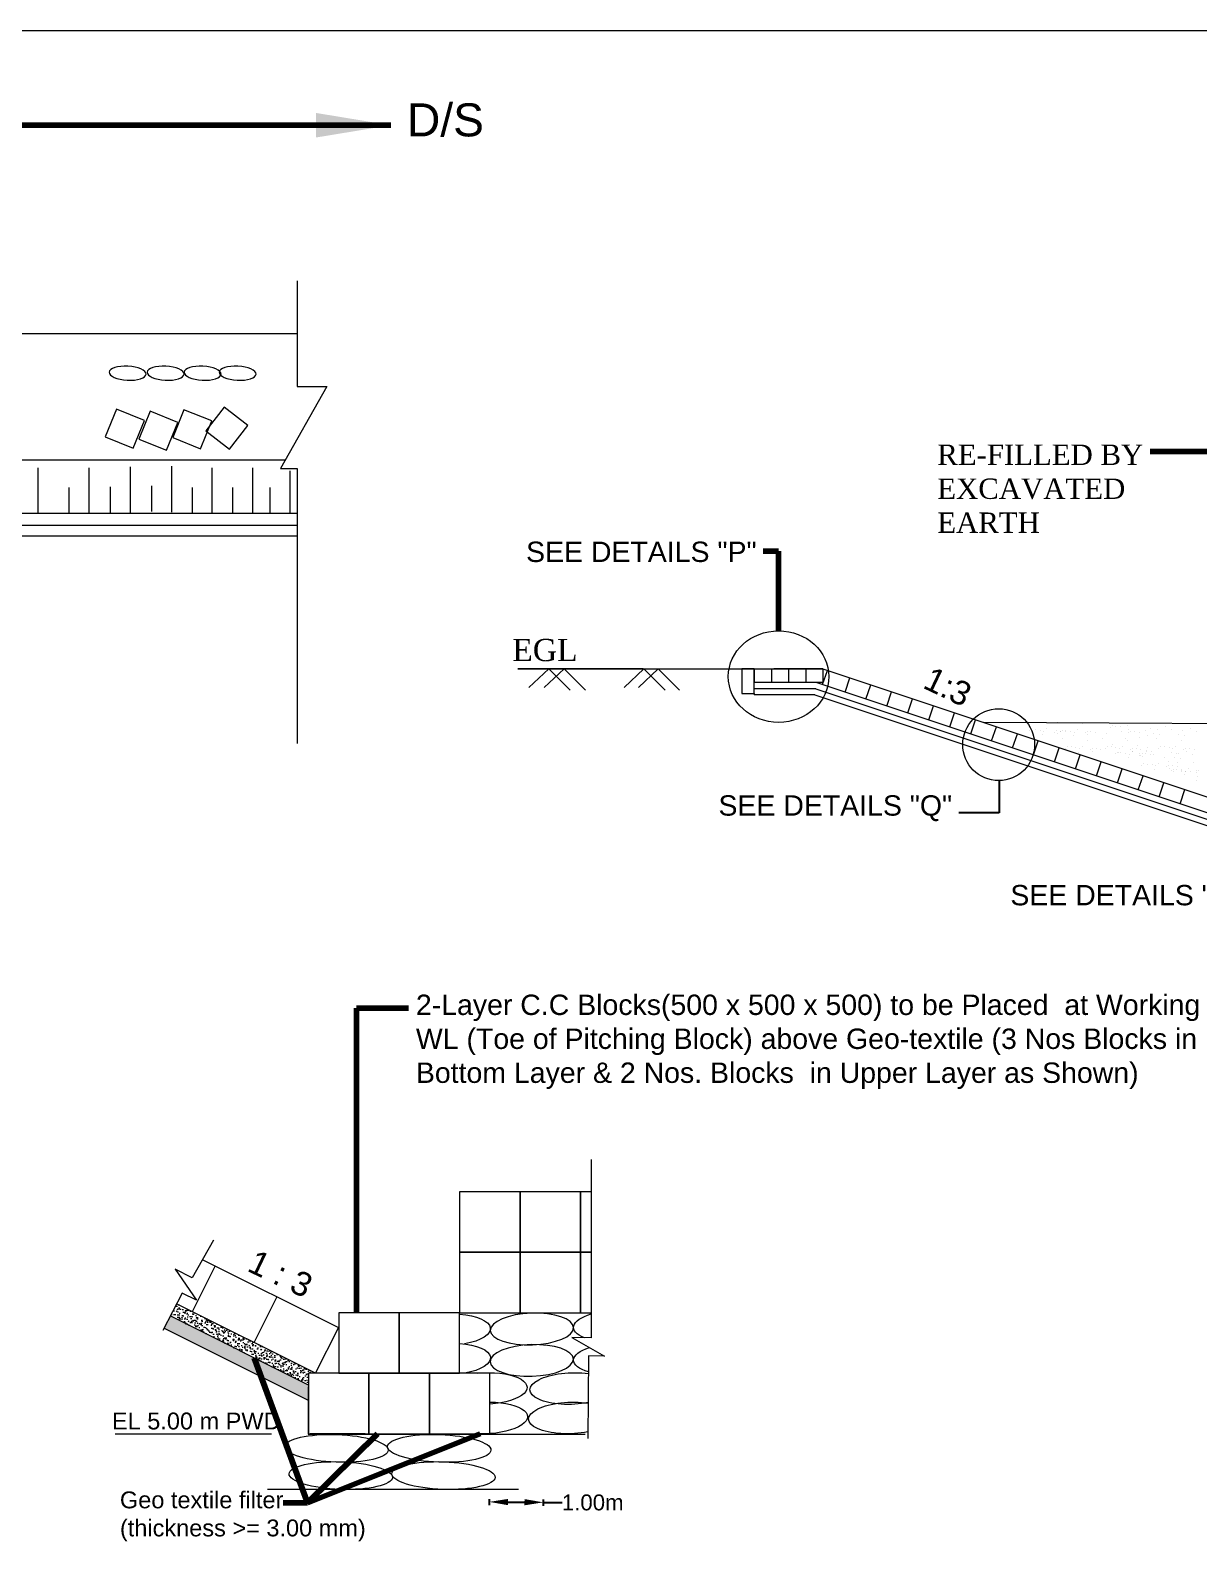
# Model space of a CAD drawing. Header units: inches. Extents: x -885 to 26362, y -28010 to 990.
# Drawn here: x 4345.5 to 4407.9, y -17670.8 to -17589.2 of the extents above; entities that cross this region are included whole.
import ezdxf

# ---------------------------------------------------------------- set-up
doc = ezdxf.new("R2010")
doc.units = ezdxf.units.IN
doc.header["$MEASUREMENT"] = 0
doc.header["$PDMODE"] = 3
doc.layers.add('LINE', color=7, linetype='Continuous')
doc.layers.add('Long Section Labels', color=7, linetype='Continuous', lineweight=9)
doc.styles.add('Arial-200', font='arial.ttf')
doc.styles.get("Standard").update_dxf_attribs({"font": 'arial.ttf'})
doc.dimstyles.get("Standard").update_dxf_attribs({"dimtxt": 0.18, "dimasz": 0.18, "dimexe": 0.18, "dimexo": 0.0625, "dimgap": 0.09, "dimtad": 0, "dimtih": 1, "dimtoh": 1, "dimdec": 4, "dimzin": 0, "dimdsep": 46, "dimtxsty": 'Standard', "dimcen": 0.09, "dimadec": 0, "dimazin": 0, "dimtfac": 1, "dimtdec": 4, "dimtofl": 0, "dimtmove": 0, "dimatfit": 3, "dimfxl": 1, "dimtolj": 1, "dimtzin": 0, "dimarcsym": 0})
pattern_1 = [(185, (4323.0862, -17618.84723), (-0.282128, 0.3362272), [0.04572, -0.50292]), (130, (4323.0862, -17618.84723), (-0.2644248, -0.384043), [0.036576, -0.402336]), (235.451, (4323.06268, -17618.8192), (-0.5465526, -0.0478132), [0.038856, -0.427416]), (181.1842, (4323, -17618.93344), (-0.388688, 0.5313846), [0.06858, -0.75438]), (231.6356, (4322.9676, -17618.88916), (-0.8227834, -0.017007), [0.058284, -0.641124]), (126.184, (4323, -17618.93344), (-0.822783, -0.017005), [0.054864, -0.603504]), (156, (4322.97842, -17618.8688), (-0.0837486, 0.4308493), [0.04572, -0.50292]), (101, (4322.97842, -17618.8688), (-0.417459, -0.207696), [0.036576, -0.402336]), (206.4514, (4322.97144, -17618.8329), (-0.5012075, 0.223152), [0.038856, -0.427416]), (172.5, (4323.08619, -17618.84723), (-0.1487362, -0.13825313), [0, -0.3974592, 0, -0.408432, 0, -0.40386]), (142.5, (4323.08619, -17618.84723), (-0.2834088, -0.05661535), [0, -0.2328672, 0, -0.3883152, 0, -0.153924]), (102.5, (4323.18231, -17618.94336), (-0.22038287, 0.23982687), [0, -0.1524, 0, -0.475488, 0, -0.630936]), (92.5, (4323.22542, -17618.98646), (-0.2945337, 0.2082334), [0, -0.19812, 0, -0.3157728, 0, -0.448056])]
pattern_2 = [(172.5, (4323.08619, -17618.84723), (-0.13657942, -0.1458116), [0, -0.15752064, 0, -0.1761744, 0, -0.168402]), (142.5, (4323.0862, -17618.84723), (-0.336491, -0.0771165), [0, -0.08497824, 0, -0.14197584, 0, -0.0544068]), (102.5, (4323.17632, -17618.93737), (-0.2286156, 0.22778633), [0, -0.051816, 0, -0.1865376, 0, -0.2435352]), (92.5, (4323.17632, -17618.93737), (-0.2846007, 0.1559707), [0, -0.025908, 0, -0.12228576, 0, -0.1399032])]

# ---------------------------------------------------------------- blocks, each defined once
blk = doc.blocks.new('*D53')
at = {"color": 0, "lineweight": -2, "ltscale": 0.5, "transparency": 16777216}
for p, q in [((4370.027, -17667.72), (4370.024, -17668.05)), ((4371.026, -17667.879), (4371.908, -17667.886)), ((4372.909, -17667.745), (4372.906, -17668.075)), ((4372.908, -17667.895), (4373.916, -17667.904))]:
    blk.add_line(p, q, dxfattribs=at)
at = {"color": 0, "linetype": 'Continuous', "ltscale": 0.5, "transparency": 16777216}
for points in [[(4371.027, -17667.712), (4371.025, -17668.045), (4370.026, -17667.87)], [(4371.91, -17667.72), (4371.907, -17668.053), (4372.908, -17667.895)]]:
    blk.add_solid(points, dxfattribs=at)
at = {"layer": 'Defpoints', "color": 0, "linetype": 'Continuous', "ltscale": 0.5, "transparency": 16777216}
for p in [(4370.058, -17664.218), (4372.94, -17664.243), (4372.908, -17667.895)]:
    blk.add_point(p, dxfattribs=at)
at = {"color": 0, "linetype": 'Continuous', "lineweight": 20, "ltscale": 0.5, "transparency": 16777216, "insert": (4375.553, -17667.904), "char_height": 0.85, "attachment_point": 5}
blk.add_mtext('\\A1;1.00m', dxfattribs=at)

msp = doc.modelspace()

# ---------------------------------------------------------------- hatches: boundary and pattern name
at = {"linetype": 'Continuous', "lineweight": 20, "ltscale": 0.5}
h = msp.add_hatch(dxfattribs=at)
h.set_pattern_fill('AR-CONC', scale=0.0024, angle=135, style=0)
h.set_pattern_definition(pattern_1)
h.paths.add_polyline_path([(4360.363856, -17661.624058), (4360.363856, -17660.995818), (4360.749544, -17660.995818), (4353.318848, -17657.280373), (4352.979677, -17657.931969)])
h = msp.add_hatch(dxfattribs=at)
h.set_pattern_fill('AR-CONC', scale=0.0024, angle=135, style=0)
h.set_pattern_definition(pattern_1)
h.paths.add_polyline_path([(4360.363856, -17661.624058), (4360.363856, -17660.995818), (4360.749544, -17660.995818), (4353.318848, -17657.280373), (4352.979677, -17657.931969)])
h = msp.add_hatch(dxfattribs=at)
h.set_pattern_fill('AR-SAND', scale=0.00408, angle=135, style=0)
h.set_pattern_definition(pattern_2)
h.paths.add_polyline_path([(4360.363856, -17662.445142), (4360.363856, -17661.624058), (4352.979677, -17657.931969), (4352.640546, -17658.583488)])
h = msp.add_hatch(dxfattribs=at)
h.set_pattern_fill('AR-SAND', scale=0.00408, angle=135, style=0)
h.set_pattern_definition(pattern_2)
h.paths.add_polyline_path([(4360.363856, -17662.445142), (4360.363856, -17661.624058), (4352.979677, -17657.931969), (4352.640546, -17658.583488)])

# ---------------------------------------------------------------- linework, layer by layer
at = {"color": 0, "linetype": 'Continuous', "lineweight": 20, "ltscale": 0.5}
for p, q in [((4371.5517, -17623.35932), (4387.853764, -17623.35932)), ((4374.026187, -17623.35932), (4387.853764, -17623.35932)), ((4387.840997, -17624.196411), (4388.093529, -17623.439292)), ((4387.840997, -17624.196411), (4388.093529, -17623.439292)), ((4389.036018, -17624.595002), (4389.28855, -17623.837883)), ((4389.036018, -17624.595002), (4389.28855, -17623.837883)), ((4390.155393, -17624.968363), (4390.407925, -17624.211243)), ((4390.155393, -17624.968363), (4390.407925, -17624.211243)), ((4384.186787, -17624.672511), (4384.186787, -17624.750012)), ((4384.186787, -17624.672511), (4384.186787, -17624.750012)), ((4391.274769, -17625.341723), (4391.527301, -17624.584604)), ((4391.274769, -17625.341723), (4391.527301, -17624.584604)), ((4392.394145, -17625.715083), (4392.646677, -17624.957964)), ((4392.394145, -17625.715083), (4392.646677, -17624.957964)), ((4393.513521, -17626.088444), (4393.766053, -17625.331324)), ((4393.513521, -17626.088444), (4393.766053, -17625.331324)), ((4394.632896, -17626.461804), (4394.885428, -17625.704685)), ((4394.632896, -17626.461804), (4394.885428, -17625.704685)), ((4395.752272, -17626.835164), (4396.004804, -17626.078045)), ((4395.752272, -17626.835164), (4396.004804, -17626.078045)), ((4396.871648, -17627.208525), (4397.12418, -17626.451405)), ((4396.871648, -17627.208525), (4397.12418, -17626.451405)), ((4397.991024, -17627.581885), (4398.243556, -17626.824766)), ((4397.991024, -17627.581885), (4398.243556, -17626.824766)), ((4399.110399, -17627.955245), (4399.362931, -17627.198126)), ((4399.110399, -17627.955245), (4399.362931, -17627.198126)), ((4400.229775, -17628.328606), (4400.482307, -17627.571486)), ((4400.229775, -17628.328606), (4400.482307, -17627.571486)), ((4401.349151, -17628.701966), (4401.601683, -17627.944847)), ((4401.349151, -17628.701966), (4401.601683, -17627.944847)), ((4402.468527, -17629.075326), (4402.721059, -17628.318207)), ((4402.468527, -17629.075326), (4402.721059, -17628.318207)), ((4403.587902, -17629.448687), (4403.840434, -17628.691567)), ((4403.587902, -17629.448687), (4403.840434, -17628.691567)), ((4404.707278, -17629.822047), (4404.95981, -17629.064928)), ((4404.707278, -17629.822047), (4404.95981, -17629.064928)), ((4405.826654, -17630.195407), (4406.079186, -17629.438288)), ((4405.826654, -17630.195407), (4406.079186, -17629.438288)), ((4406.946029, -17630.568768), (4407.198562, -17629.811648)), ((4406.946029, -17630.568768), (4407.198562, -17629.811648)), ((4369.202583, -17664.243384), (4375.155727, -17664.243384)), ((4369.202583, -17664.243384), (4375.155727, -17664.243384))]:
    msp.add_line(p, q, dxfattribs=at)
at = {"lineweight": 20}
msp.add_line((4371.591656, -17667.207075), (4358.182028, -17667.207075), dxfattribs=at)
at = {"color": 0, "linetype": 'ByBlock', "lineweight": 20, "ltscale": 0.5}
for centre in [(4361.866121, -17665.009232), (4367.355802, -17665.008989), (4362.088255, -17666.464466), (4367.577936, -17666.464223)]:
    msp.add_ellipse(centre, major_axis=(2.759296, -0.096265), ratio=0.267798578, dxfattribs=at)
at = {"layer": 'LINE', "color": 7, "lineweight": 20, "ltscale": 0.5}
for p, q in [((4359.762159, -17602.619006), (4359.762159, -17608.264143)), ((4359.762159, -17602.619006), (4359.762159, -17608.264143)), ((4329.828595, -17605.441575), (4359.762159, -17605.441575)), ((4329.828595, -17605.441575), (4359.762159, -17605.441575)), ((4361.338522, -17608.264143), (4358.869896, -17612.646296)), ((4361.338522, -17608.264143), (4358.869896, -17612.646296)), ((4359.762159, -17608.264143), (4361.338522, -17608.264143)), ((4359.762159, -17608.264143), (4361.338522, -17608.264143)), ((4329.833803, -17612.181908), (4359.131503, -17612.181908)), ((4329.833803, -17612.181908), (4359.131503, -17612.181908)), ((4345.927775, -17615.064116), (4345.927775, -17612.608687)), ((4345.927775, -17615.064116), (4345.927775, -17612.608687)), ((4348.640384, -17615.061282), (4348.640384, -17612.605854)), ((4348.640384, -17615.061282), (4348.640384, -17612.605854)), ((4350.850043, -17615.017996), (4350.850043, -17612.562568)), ((4350.850043, -17615.017996), (4350.850043, -17612.562568)), ((4353.059711, -17614.97471), (4353.059711, -17612.519282)), ((4353.059711, -17614.97471), (4353.059711, -17612.519282)), ((4355.226043, -17615.061282), (4355.226043, -17612.605854)), ((4355.226043, -17615.061282), (4355.226043, -17612.605854)), ((4357.392375, -17615.061282), (4357.392375, -17612.605854)), ((4357.392375, -17615.061282), (4357.392375, -17612.605854)), ((4358.869896, -17612.646296), (4359.762159, -17612.646296)), ((4358.869896, -17612.646296), (4359.762159, -17612.646296)), ((4359.385403, -17615.061282), (4359.385403, -17612.767216)), ((4359.385403, -17615.061282), (4359.385403, -17612.767216)), ((4359.762159, -17612.646296), (4359.762159, -17627.337215)), ((4359.762159, -17612.646296), (4359.762159, -17627.337215)), ((4349.78427, -17614.996268), (4349.78427, -17613.627311)), ((4349.78427, -17614.996268), (4349.78427, -17613.627311)), ((4351.993938, -17614.952982), (4351.993938, -17613.584025)), ((4351.993938, -17614.952982), (4351.993938, -17613.584025)), ((4347.574612, -17615.039554), (4347.574612, -17613.670597)), ((4347.574612, -17615.039554), (4347.574612, -17613.670597)), ((4354.16027, -17615.039554), (4354.16027, -17613.670597)), ((4354.16027, -17615.039554), (4354.16027, -17613.670597)), ((4356.326602, -17615.039554), (4356.326602, -17613.670597)), ((4356.326602, -17615.039554), (4356.326602, -17613.670597)), ((4358.31963, -17615.039554), (4358.31963, -17613.670597)), ((4358.31963, -17615.039554), (4358.31963, -17613.670597)), ((4329.828595, -17615.038483), (4359.762159, -17615.038483)), ((4329.828595, -17615.038483), (4359.762159, -17615.038483)), ((4329.820055, -17615.681213), (4359.762159, -17615.681213)), ((4329.820055, -17615.681213), (4359.762159, -17615.681213)), ((4329.827763, -17616.252528), (4359.762159, -17616.252528)), ((4329.827763, -17616.252528), (4359.762159, -17616.252528)), ((4378.250231, -17623.35932), (4371.5517, -17623.35932)), ((4371.5517, -17623.35932), (4381.280874, -17623.35932)), ((4372.145844, -17624.345197), (4373.203543, -17623.35932)), ((4372.145844, -17624.345197), (4373.203543, -17623.35932)), ((4372.968488, -17624.345197), (4374.026187, -17623.35932)), ((4372.968488, -17624.345197), (4374.026187, -17623.35932)), ((4373.203543, -17623.35932), (4374.349399, -17624.491932)), ((4373.203543, -17623.35932), (4374.349399, -17624.491932)), ((4374.026187, -17623.35932), (4375.172044, -17624.491932)), ((4378.250231, -17623.35932), (4374.026187, -17623.35932)), ((4374.026187, -17623.35932), (4375.172044, -17624.491932)), ((4374.026187, -17623.35932), (4381.280874, -17623.35932)), ((4377.228702, -17624.345197), (4378.286401, -17623.35932)), ((4377.228702, -17624.345197), (4378.286401, -17623.35932)), ((4377.992606, -17624.345197), (4379.050305, -17623.35932)), ((4377.992606, -17624.345197), (4379.050305, -17623.35932)), ((4378.286401, -17623.35932), (4379.432258, -17624.491932)), ((4378.286401, -17623.35932), (4379.432258, -17624.491932)), ((4379.050305, -17623.35932), (4380.196162, -17624.491932)), ((4379.050305, -17623.35932), (4380.196162, -17624.491932)), ((4384.186787, -17623.35932), (4384.186787, -17624.093416)), ((4384.186787, -17623.35932), (4384.186787, -17624.093416)), ((4385.103531, -17623.35932), (4385.103531, -17624.093416)), ((4385.103531, -17623.35932), (4385.103531, -17624.093416)), ((4387.853764, -17623.35932), (4385.227381, -17623.35932)), ((4387.853764, -17623.35932), (4385.227381, -17623.35932)), ((4386.020275, -17623.35932), (4386.020275, -17624.093416)), ((4386.020275, -17623.35932), (4386.020275, -17624.093416)), ((4386.020275, -17623.35932), (4386.020275, -17624.093416)), ((4386.020275, -17623.35932), (4386.020275, -17624.093416)), ((4386.937019, -17623.35932), (4386.937019, -17624.093416)), ((4386.937019, -17623.35932), (4386.937019, -17624.093416)), ((4387.853764, -17623.35932), (4387.853764, -17624.093416)), ((4387.853764, -17623.35932), (4411.676065, -17631.30509)), ((4387.853764, -17623.35932), (4387.853764, -17624.093416)), ((4387.853764, -17623.35932), (4411.676065, -17631.30509)), ((4387.853764, -17624.093416), (4384.186787, -17624.093416)), ((4387.853764, -17624.093416), (4384.186787, -17624.093416)), ((4387.53409, -17624.093416), (4411.18808, -17631.983047)), ((4387.53409, -17624.093416), (4411.18808, -17631.983047)), ((4387.480783, -17624.421714), (4384.186787, -17624.421714)), ((4387.480783, -17624.421714), (4384.186787, -17624.421714)), ((4387.427475, -17624.750012), (4384.186787, -17624.750012)), ((4387.427475, -17624.750012), (4384.186787, -17624.750012)), ((4387.427475, -17624.750012), (4411.082065, -17632.639842)), ((4387.427475, -17624.750012), (4411.082065, -17632.639842)), ((4387.480783, -17624.421714), (4411.082065, -17632.293764)), ((4387.480783, -17624.421714), (4411.082065, -17632.293764)), ((4398.758408, -17626.167338), (4398.758408, -17626.167338)), ((4398.758408, -17626.167338), (4398.758408, -17626.167338)), ((4398.909494, -17626.673105), (4398.909494, -17626.673105)), ((4398.909494, -17626.673105), (4398.909494, -17626.673105)), ((4399.019016, -17626.60167), (4399.019016, -17626.60167)), ((4399.019016, -17626.60167), (4399.019016, -17626.60167)), ((4399.199591, -17626.608792), (4399.199591, -17626.608792)), ((4399.199591, -17626.608792), (4399.199591, -17626.608792)), ((4399.462102, -17626.649474), (4399.462102, -17626.649474)), ((4399.462102, -17626.649474), (4399.462102, -17626.649474)), ((4399.654242, -17626.703761), (4399.654242, -17626.703761)), ((4399.654242, -17626.703761), (4399.654242, -17626.703761)), ((4399.820532, -17626.566675), (4399.820532, -17626.566675)), ((4399.820532, -17626.566675), (4399.820532, -17626.566675)), ((4400.094219, -17626.238841), (4400.094219, -17626.238841)), ((4400.094219, -17626.238841), (4400.094219, -17626.238841)), ((4400.354827, -17626.673173), (4400.354827, -17626.673173)), ((4400.354827, -17626.673173), (4400.354827, -17626.673173)), ((4400.386463, -17626.204577), (4400.386463, -17626.204577)), ((4400.386463, -17626.204577), (4400.386463, -17626.204577)), ((4400.535402, -17626.680295), (4400.535402, -17626.680295)), ((4400.535402, -17626.680295), (4400.535402, -17626.680295)), ((4400.537549, -17626.710344), (4400.537549, -17626.710344)), ((4400.537549, -17626.710344), (4400.537549, -17626.710344)), ((4400.647071, -17626.638909), (4400.647071, -17626.638909)), ((4400.647071, -17626.638909), (4400.647071, -17626.638909)), ((4400.827646, -17626.646031), (4400.827646, -17626.646031)), ((4400.827646, -17626.646031), (4400.827646, -17626.646031)), ((4401.090157, -17626.686713), (4401.090157, -17626.686713)), ((4401.090157, -17626.686713), (4401.090157, -17626.686713)), ((4401.448587, -17626.603914), (4401.448587, -17626.603914)), ((4401.448587, -17626.603914), (4401.448587, -17626.603914)), ((4401.722274, -17626.276081), (4401.722274, -17626.276081)), ((4401.722274, -17626.276081), (4401.722274, -17626.276081)), ((4401.982881, -17626.710412), (4401.982881, -17626.710412)), ((4401.982881, -17626.710412), (4401.982881, -17626.710412)), ((4403.210423, -17626.474445), (4403.210423, -17626.474445)), ((4403.210423, -17626.474445), (4403.210423, -17626.474445)), ((4403.319945, -17626.403009), (4403.319945, -17626.403009)), ((4403.319945, -17626.403009), (4403.319945, -17626.403009)), ((4403.50052, -17626.410132), (4403.50052, -17626.410132)), ((4403.50052, -17626.410132), (4403.50052, -17626.410132)), ((4403.763031, -17626.450813), (4403.763031, -17626.450813)), ((4403.763031, -17626.450813), (4403.763031, -17626.450813)), ((4404.121461, -17626.368015), (4404.121461, -17626.368015)), ((4404.121461, -17626.368015), (4404.121461, -17626.368015)), ((4404.187288, -17626.597768), (4404.187288, -17626.597768)), ((4404.187288, -17626.597768), (4404.187288, -17626.597768)), ((4404.314116, -17626.700985), (4404.314116, -17626.700985)), ((4404.314116, -17626.700985), (4404.314116, -17626.700985)), ((4404.36212, -17626.240832), (4404.36212, -17626.240832)), ((4404.36212, -17626.240832), (4404.36212, -17626.240832)), ((4404.494692, -17626.708107), (4404.494692, -17626.708107)), ((4404.494692, -17626.708107), (4404.494692, -17626.708107)), ((4405.115633, -17626.66599), (4405.115633, -17626.66599)), ((4405.115633, -17626.66599), (4405.115633, -17626.66599)), ((4405.356292, -17626.538807), (4405.356292, -17626.538807)), ((4405.356292, -17626.538807), (4405.356292, -17626.538807)), ((4405.749501, -17626.583471), (4405.749501, -17626.583471)), ((4405.749501, -17626.583471), (4405.749501, -17626.583471)), ((4406.142213, -17626.452303), (4406.142213, -17626.452303)), ((4406.142213, -17626.452303), (4406.142213, -17626.452303)), ((4406.485369, -17626.611127), (4406.485369, -17626.611127)), ((4406.485369, -17626.611127), (4406.485369, -17626.611127)), ((4407.085312, -17626.654974), (4407.085312, -17626.654974)), ((4407.085312, -17626.654974), (4407.085312, -17626.654974)), ((4407.478024, -17626.523806), (4407.478024, -17626.523806)), ((4407.478024, -17626.523806), (4407.478024, -17626.523806)), ((4407.82118, -17626.68263), (4407.82118, -17626.68263)), ((4407.82118, -17626.68263), (4407.82118, -17626.68263)), ((4399.598587, -17626.884762), (4399.598587, -17626.884762)), ((4399.598587, -17626.884762), (4399.598587, -17626.884762)), ((4400.245305, -17626.744608), (4400.245305, -17626.744608)), ((4400.245305, -17626.744608), (4400.245305, -17626.744608)), ((4400.367381, -17626.83218), (4400.367381, -17626.83218)), ((4400.367381, -17626.83218), (4400.367381, -17626.83218)), ((4400.672385, -17627.086437), (4400.672385, -17627.086437)), ((4400.672385, -17627.086437), (4400.672385, -17627.086437)), ((4400.797913, -17626.720977), (4400.797913, -17626.720977)), ((4400.797913, -17626.720977), (4400.797913, -17626.720977)), ((4400.932992, -17627.520769), (4400.932992, -17627.520769)), ((4400.932992, -17627.520769), (4400.932992, -17627.520769)), ((4401.226642, -17626.922002), (4401.226642, -17626.922002)), ((4401.226642, -17626.922002), (4401.226642, -17626.922002)), ((4401.282297, -17626.741001), (4401.282297, -17626.741001)), ((4401.282297, -17626.741001), (4401.282297, -17626.741001)), ((4401.734508, -17627.485774), (4401.734508, -17627.485774)), ((4401.734508, -17627.485774), (4401.734508, -17627.485774)), ((4401.873359, -17626.781848), (4401.873359, -17626.781848)), ((4401.873359, -17626.781848), (4401.873359, -17626.781848)), ((4401.995436, -17626.869419), (4401.995436, -17626.869419)), ((4401.995436, -17626.869419), (4401.995436, -17626.869419)), ((4402.008195, -17627.15794), (4402.008195, -17627.15794)), ((4402.008195, -17627.15794), (4402.008195, -17627.15794)), ((4402.163457, -17626.717535), (4402.163457, -17626.717535)), ((4402.163457, -17626.717535), (4402.163457, -17626.717535)), ((4402.425968, -17626.758216), (4402.425968, -17626.758216)), ((4402.425968, -17626.758216), (4402.425968, -17626.758216)), ((4402.809802, -17627.086437), (4402.809802, -17627.086437)), ((4402.809802, -17627.086437), (4402.809802, -17627.086437)), ((4403.011818, -17626.792777), (4403.011818, -17626.792777)), ((4403.011818, -17626.792777), (4403.011818, -17626.792777)), ((4403.070409, -17627.520769), (4403.070409, -17627.520769)), ((4403.070409, -17627.520769), (4403.070409, -17627.520769)), ((4403.319461, -17627.384483), (4403.319461, -17627.384483)), ((4403.319461, -17627.384483), (4403.319461, -17627.384483)), ((4403.794576, -17626.728936), (4403.794576, -17626.728936)), ((4403.794576, -17626.728936), (4403.794576, -17626.728936)), ((4403.871925, -17627.485774), (4403.871925, -17627.485774)), ((4403.871925, -17627.485774), (4403.871925, -17627.485774)), ((4404.00599, -17627.090752), (4404.00599, -17627.090752)), ((4404.00599, -17627.090752), (4404.00599, -17627.090752)), ((4404.145613, -17627.15794), (4404.145613, -17627.15794)), ((4404.145613, -17627.15794), (4404.145613, -17627.15794)), ((4404.204594, -17626.77242), (4404.204594, -17626.77242)), ((4404.204594, -17626.77242), (4404.204594, -17626.77242)), ((4404.655272, -17627.455987), (4404.655272, -17627.455987)), ((4404.655272, -17627.455987), (4404.655272, -17627.455987)), ((4404.757203, -17626.748789), (4404.757203, -17626.748789)), ((4404.757203, -17626.748789), (4404.757203, -17626.748789)), ((4404.788748, -17627.026912), (4404.788748, -17627.026912)), ((4404.788748, -17627.026912), (4404.788748, -17627.026912)), ((4405.18146, -17626.895743), (4405.18146, -17626.895743)), ((4405.18146, -17626.895743), (4405.18146, -17626.895743)), ((4405.523157, -17626.785353), (4405.523157, -17626.785353)), ((4405.523157, -17626.785353), (4405.523157, -17626.785353)), ((4405.655625, -17627.086437), (4405.655625, -17627.086437)), ((4405.655625, -17627.086437), (4405.655625, -17627.086437)), ((4405.845557, -17626.838913), (4405.845557, -17626.838913)), ((4405.845557, -17626.838913), (4405.845557, -17626.838913)), ((4405.916232, -17627.520769), (4405.916232, -17627.520769)), ((4405.916232, -17627.520769), (4405.916232, -17627.520769)), ((4406.717749, -17627.485774), (4406.717749, -17627.485774)), ((4406.717749, -17627.485774), (4406.717749, -17627.485774)), ((4406.858968, -17626.856856), (4406.858968, -17626.856856)), ((4406.858968, -17626.856856), (4406.858968, -17626.856856)), ((4406.991436, -17627.15794), (4406.991436, -17627.15794)), ((4406.991436, -17627.15794), (4406.991436, -17627.15794)), ((4407.181368, -17626.910416), (4407.181368, -17626.910416)), ((4407.181368, -17626.910416), (4407.181368, -17626.910416)), ((4400.82347, -17627.592204), (4400.82347, -17627.592204)), ((4400.82347, -17627.592204), (4400.82347, -17627.592204)), ((4401.113567, -17627.527891), (4401.113567, -17627.527891)), ((4401.113567, -17627.527891), (4401.113567, -17627.527891)), ((4401.376078, -17627.568573), (4401.376078, -17627.568573)), ((4401.376078, -17627.568573), (4401.376078, -17627.568573)), ((4401.512563, -17627.803861), (4401.512563, -17627.803861)), ((4401.512563, -17627.803861), (4401.512563, -17627.803861)), ((4401.568218, -17627.62286), (4401.568218, -17627.62286)), ((4401.568218, -17627.62286), (4401.568218, -17627.62286)), ((4402.159281, -17627.663707), (4402.159281, -17627.663707)), ((4402.159281, -17627.663707), (4402.159281, -17627.663707)), ((4402.268803, -17627.592272), (4402.268803, -17627.592272)), ((4402.268803, -17627.592272), (4402.268803, -17627.592272)), ((4402.281357, -17627.751279), (4402.281357, -17627.751279)), ((4402.281357, -17627.751279), (4402.281357, -17627.751279)), ((4402.449378, -17627.599394), (4402.449378, -17627.599394)), ((4402.449378, -17627.599394), (4402.449378, -17627.599394)), ((4402.711889, -17627.640076), (4402.711889, -17627.640076)), ((4402.711889, -17627.640076), (4402.711889, -17627.640076)), ((4402.960887, -17627.592204), (4402.960887, -17627.592204)), ((4402.960887, -17627.592204), (4402.960887, -17627.592204)), ((4403.250984, -17627.527891), (4403.250984, -17627.527891)), ((4403.250984, -17627.527891), (4403.250984, -17627.527891)), ((4403.470547, -17627.89025), (4403.470547, -17627.89025)), ((4403.470547, -17627.89025), (4403.470547, -17627.89025)), ((4403.513495, -17627.568573), (4403.513495, -17627.568573)), ((4403.513495, -17627.568573), (4403.513495, -17627.568573)), ((4403.580069, -17627.818815), (4403.580069, -17627.818815)), ((4403.580069, -17627.818815), (4403.580069, -17627.818815)), ((4403.64998, -17627.803861), (4403.64998, -17627.803861)), ((4403.64998, -17627.803861), (4403.64998, -17627.803861)), ((4403.705635, -17627.62286), (4403.705635, -17627.62286)), ((4403.705635, -17627.62286), (4403.705635, -17627.62286)), ((4403.760644, -17627.825937), (4403.760644, -17627.825937)), ((4403.760644, -17627.825937), (4403.760644, -17627.825937)), ((4404.023155, -17627.866619), (4404.023155, -17627.866619)), ((4404.023155, -17627.866619), (4404.023155, -17627.866619)), ((4404.15964, -17628.101908), (4404.15964, -17628.101908)), ((4404.15964, -17628.101908), (4404.15964, -17628.101908)), ((4404.215295, -17627.920907), (4404.215295, -17627.920907)), ((4404.215295, -17627.920907), (4404.215295, -17627.920907)), ((4404.296698, -17627.663707), (4404.296698, -17627.663707)), ((4404.296698, -17627.663707), (4404.296698, -17627.663707)), ((4404.381585, -17627.78382), (4404.381585, -17627.78382)), ((4404.381585, -17627.78382), (4404.381585, -17627.78382)), ((4404.40622, -17627.592272), (4404.40622, -17627.592272)), ((4404.40622, -17627.592272), (4404.40622, -17627.592272)), ((4404.418774, -17627.751279), (4404.418774, -17627.751279)), ((4404.418774, -17627.751279), (4404.418774, -17627.751279)), ((4404.586795, -17627.599394), (4404.586795, -17627.599394)), ((4404.586795, -17627.599394), (4404.586795, -17627.599394)), ((4404.748472, -17628.005402), (4404.748472, -17628.005402)), ((4404.748472, -17628.005402), (4404.748472, -17628.005402)), ((4404.770123, -17627.900865), (4404.770123, -17627.900865)), ((4404.770123, -17627.900865), (4404.770123, -17627.900865)), ((4404.806358, -17627.961754), (4404.806358, -17627.961754)), ((4404.806358, -17627.961754), (4404.806358, -17627.961754)), ((4404.849306, -17627.640076), (4404.849306, -17627.640076)), ((4404.849306, -17627.640076), (4404.849306, -17627.640076)), ((4404.91588, -17627.890318), (4404.91588, -17627.890318)), ((4404.91588, -17627.890318), (4404.91588, -17627.890318)), ((4404.928434, -17628.049325), (4404.928434, -17628.049325)), ((4404.928434, -17628.049325), (4404.928434, -17628.049325)), ((4405.096455, -17627.897441), (4405.096455, -17627.897441)), ((4405.096455, -17627.897441), (4405.096455, -17627.897441)), ((4405.159992, -17627.732358), (4405.159992, -17627.732358)), ((4405.159992, -17627.732358), (4405.159992, -17627.732358)), ((4405.162835, -17627.769696), (4405.162835, -17627.769696)), ((4405.162835, -17627.769696), (4405.162835, -17627.769696)), ((4405.215648, -17627.551357), (4405.215648, -17627.551357)), ((4405.215648, -17627.551357), (4405.215648, -17627.551357)), ((4405.358966, -17627.938122), (4405.358966, -17627.938122)), ((4405.358966, -17627.938122), (4405.358966, -17627.938122)), ((4405.391289, -17627.786988), (4405.391289, -17627.786988)), ((4405.391289, -17627.786988), (4405.391289, -17627.786988)), ((4405.505991, -17627.92852), (4405.505991, -17627.92852)), ((4405.505991, -17627.92852), (4405.505991, -17627.92852)), ((4405.80671, -17627.592204), (4405.80671, -17627.592204)), ((4405.80671, -17627.592204), (4405.80671, -17627.592204)), ((4406.084283, -17628.076906), (4406.084283, -17628.076906)), ((4406.084283, -17628.076906), (4406.084283, -17628.076906)), ((4406.096808, -17627.527891), (4406.096808, -17627.527891)), ((4406.096808, -17627.527891), (4406.096808, -17627.527891)), ((4406.314345, -17628.303449), (4406.314345, -17628.303449)), ((4406.314345, -17628.303449), (4406.314345, -17628.303449)), ((4406.359319, -17627.568573), (4406.359319, -17627.568573)), ((4406.359319, -17627.568573), (4406.359319, -17627.568573)), ((4406.495803, -17627.803861), (4406.495803, -17627.803861)), ((4406.495803, -17627.803861), (4406.495803, -17627.803861)), ((4406.551459, -17627.62286), (4406.551459, -17627.62286)), ((4406.551459, -17627.62286), (4406.551459, -17627.62286)), ((4406.645541, -17628.084329), (4406.645541, -17628.084329)), ((4406.645541, -17628.084329), (4406.645541, -17628.084329)), ((4406.7271, -17627.858492), (4406.7271, -17627.858492)), ((4406.7271, -17627.858492), (4406.7271, -17627.858492)), ((4406.871886, -17627.882447), (4406.871886, -17627.882447)), ((4406.871886, -17627.882447), (4406.871886, -17627.882447)), ((4406.967942, -17628.137888), (4406.967942, -17628.137888)), ((4406.967942, -17628.137888), (4406.967942, -17628.137888)), ((4407.142521, -17627.663707), (4407.142521, -17627.663707)), ((4407.142521, -17627.663707), (4407.142521, -17627.663707)), ((4407.252043, -17627.592272), (4407.252043, -17627.592272)), ((4407.252043, -17627.592272), (4407.252043, -17627.592272)), ((4407.264598, -17627.751279), (4407.264598, -17627.751279)), ((4407.264598, -17627.751279), (4407.264598, -17627.751279)), ((4407.432619, -17627.599394), (4407.432619, -17627.599394)), ((4407.432619, -17627.599394), (4407.432619, -17627.599394)), ((4407.607753, -17627.910103), (4407.607753, -17627.910103)), ((4407.607753, -17627.910103), (4407.607753, -17627.910103)), ((4407.69513, -17627.640076), (4407.69513, -17627.640076)), ((4407.69513, -17627.640076), (4407.69513, -17627.640076)), ((4404.899558, -17628.511169), (4404.899558, -17628.511169)), ((4404.899558, -17628.511169), (4404.899558, -17628.511169)), ((4405.00908, -17628.439734), (4405.00908, -17628.439734)), ((4405.00908, -17628.439734), (4405.00908, -17628.439734)), ((4405.189655, -17628.446856), (4405.189655, -17628.446856)), ((4405.189655, -17628.446856), (4405.189655, -17628.446856)), ((4405.452166, -17628.487538), (4405.452166, -17628.487538)), ((4405.452166, -17628.487538), (4405.452166, -17628.487538)), ((4405.588651, -17628.722827), (4405.588651, -17628.722827)), ((4405.588651, -17628.722827), (4405.588651, -17628.722827)), ((4405.644306, -17628.541826), (4405.644306, -17628.541826)), ((4405.644306, -17628.541826), (4405.644306, -17628.541826)), ((4405.810596, -17628.404739), (4405.810596, -17628.404739)), ((4405.810596, -17628.404739), (4405.810596, -17628.404739)), ((4406.235369, -17628.582673), (4406.235369, -17628.582673)), ((4406.235369, -17628.582673), (4406.235369, -17628.582673)), ((4406.344891, -17628.511237), (4406.344891, -17628.511237)), ((4406.344891, -17628.511237), (4406.344891, -17628.511237)), ((4406.357445, -17628.670244), (4406.357445, -17628.670244)), ((4406.357445, -17628.670244), (4406.357445, -17628.670244)), ((4406.46543, -17628.809216), (4406.46543, -17628.809216)), ((4406.46543, -17628.809216), (4406.46543, -17628.809216)), ((4406.525466, -17628.51836), (4406.525466, -17628.51836)), ((4406.525466, -17628.51836), (4406.525466, -17628.51836)), ((4406.574952, -17628.737781), (4406.574952, -17628.737781)), ((4406.574952, -17628.737781), (4406.574952, -17628.737781)), ((4406.60429, -17628.843408), (4406.60429, -17628.843408)), ((4406.60429, -17628.843408), (4406.60429, -17628.843408)), ((4406.755527, -17628.744903), (4406.755527, -17628.744903)), ((4406.755527, -17628.744903), (4406.755527, -17628.744903)), ((4406.77801, -17628.385413), (4406.77801, -17628.385413)), ((4406.77801, -17628.385413), (4406.77801, -17628.385413)), ((4406.787977, -17628.559041), (4406.787977, -17628.559041)), ((4406.787977, -17628.559041), (4406.787977, -17628.559041)), ((4406.997002, -17628.712239), (4406.997002, -17628.712239)), ((4406.997002, -17628.712239), (4406.997002, -17628.712239)), ((4407.018038, -17628.785584), (4407.018038, -17628.785584)), ((4407.018038, -17628.785584), (4407.018038, -17628.785584)), ((4407.038617, -17628.819745), (4407.038617, -17628.819745)), ((4407.038617, -17628.819745), (4407.038617, -17628.819745)), ((4407.154523, -17629.020873), (4407.154523, -17629.020873)), ((4407.154523, -17629.020873), (4407.154523, -17629.020873)), ((4407.210178, -17628.839872), (4407.210178, -17628.839872)), ((4407.210178, -17628.839872), (4407.210178, -17628.839872)), ((4407.219192, -17628.826867), (4407.219192, -17628.826867)), ((4407.219192, -17628.826867), (4407.219192, -17628.826867)), ((4407.376468, -17628.702786), (4407.376468, -17628.702786)), ((4407.376468, -17628.702786), (4407.376468, -17628.702786)), ((4407.481703, -17628.867548), (4407.481703, -17628.867548)), ((4407.481703, -17628.867548), (4407.481703, -17628.867548)), ((4407.650156, -17628.374952), (4407.650156, -17628.374952)), ((4407.650156, -17628.374952), (4407.650156, -17628.374952)), ((4407.801241, -17628.880719), (4407.801241, -17628.880719)), ((4407.801241, -17628.880719), (4407.801241, -17628.880719)), ((4407.840133, -17628.78475), (4407.840133, -17628.78475)), ((4407.840133, -17628.78475), (4407.840133, -17628.78475)), ((4407.851518, -17629.116845), (4407.851518, -17629.116845)), ((4407.851518, -17629.116845), (4407.851518, -17629.116845)), ((4407.910763, -17628.809284), (4407.910763, -17628.809284)), ((4407.910763, -17628.809284), (4407.910763, -17628.809284)), ((4405.932466, -17629.615083), (4405.932466, -17629.615083)), ((4405.932466, -17629.615083), (4405.932466, -17629.615083)), ((4407.795863, -17629.297846), (4407.795863, -17629.297846)), ((4407.795863, -17629.297846), (4407.795863, -17629.297846)), ((4361.979536, -17658.571998), (4354.702511, -17654.93339)), ((4361.979536, -17658.571998), (4354.702511, -17654.93339)), ((4354.166422, -17657.704214), (4355.382106, -17655.272846)), ((4354.166422, -17657.704214), (4355.382106, -17655.272846)), ((4360.749544, -17660.995818), (4353.318848, -17657.280373)), ((4360.749544, -17660.995818), (4353.318848, -17657.280373)), ((4357.465224, -17659.353615), (4358.680908, -17656.922247)), ((4357.465224, -17659.353615), (4358.680908, -17656.922247)), ((4360.363856, -17661.624058), (4352.979677, -17657.931969)), ((4360.363856, -17661.624058), (4352.979677, -17657.931969)), ((4360.363856, -17662.445142), (4352.640546, -17658.583488)), ((4360.363856, -17662.445142), (4352.640546, -17658.583488)), ((4360.749544, -17660.995818), (4361.965245, -17658.564416)), ((4360.749544, -17660.995818), (4361.965245, -17658.564416)), ((4360.358013, -17661.728094), (4360.358013, -17664.24343)), ((4360.358013, -17661.728094), (4360.358013, -17664.24343)), ((4366.826576, -17660.995818), (4366.826576, -17664.227178)), ((4366.826576, -17664.227178), (4366.826576, -17660.995818)), ((4366.826576, -17660.995818), (4366.826576, -17664.227178)), ((4366.826576, -17664.227178), (4366.826576, -17660.995818)), ((4360.35217, -17662.004589), (4360.35217, -17664.259683)), ((4360.35217, -17662.004589), (4360.35217, -17664.259683)), ((4358.389213, -17664.259683), (4350.041272, -17664.259683)), ((4358.389213, -17664.259683), (4350.041272, -17664.259683)), ((4360.358013, -17664.24343), (4369.202583, -17664.243384)), ((4360.358013, -17664.24343), (4369.202583, -17664.243384)), ((4360.363856, -17664.227178), (4375.155727, -17664.243384)), ((4360.363856, -17664.227178), (4375.155727, -17664.243384)), ((4360.363856, -17664.227178), (4375.155727, -17664.243384)), ((4360.363856, -17664.227178), (4375.155727, -17664.243384)), ((4363.402644, -17664.227178), (4360.465044, -17664.227178)), ((4363.402644, -17664.227178), (4360.465044, -17664.227178)), ((4362.584634, -17664.227178), (4364.226802, -17664.227178)), ((4362.584634, -17664.227178), (4364.226802, -17664.227178)), ((4362.584634, -17664.227178), (4364.226802, -17664.227178)), ((4362.584634, -17664.227178), (4364.226802, -17664.227178)), ((4369.176656, -17664.227178), (4372.939928, -17664.243384)), ((4369.176656, -17664.227178), (4372.939928, -17664.243384)), ((4360.3111, -17667.924193), (4359.007027, -17667.924193)), ((4360.3111, -17667.924193), (4359.007027, -17667.924193))]:
    msp.add_line(p, q, dxfattribs=at)
for points in [[(4350.995763, -17611.565556), (4351.596435, -17610.078132), (4350.109011, -17609.47746), (4349.508339, -17610.964884)], [(4350.995763, -17611.565556), (4351.596435, -17610.078132), (4350.109011, -17609.47746), (4349.508339, -17610.964884)], [(4354.597803, -17611.59898), (4355.198475, -17610.111556), (4353.711051, -17609.510884), (4353.110379, -17610.998308)], [(4354.597803, -17611.59898), (4355.198475, -17610.111556), (4353.711051, -17609.510884), (4353.110379, -17610.998308)], [(4356.143928, -17611.615732), (4357.130654, -17610.350975), (4355.865897, -17609.36425), (4354.879171, -17610.629007)], [(4356.143928, -17611.615732), (4357.130654, -17610.350975), (4355.865897, -17609.36425), (4354.879171, -17610.629007)], [(4352.788226, -17611.676187), (4353.388898, -17610.188764), (4351.901474, -17609.588091), (4351.300802, -17611.075515)], [(4352.788226, -17611.676187), (4353.388898, -17610.188764), (4351.901474, -17609.588091), (4351.300802, -17611.075515)], [(4383.530191, -17624.672511), (4384.186787, -17624.672511), (4384.186787, -17623.35932), (4383.530191, -17623.35932)], [(4383.530191, -17624.672511), (4384.186787, -17624.672511), (4384.186787, -17623.35932), (4383.530191, -17623.35932)], [(4368.442256, -17654.533087), (4371.673616, -17654.533087), (4371.673616, -17651.301727), (4368.442256, -17651.301727)], [(4368.442256, -17654.533087), (4371.673616, -17654.533087), (4371.673616, -17651.301727), (4368.442256, -17651.301727)], [(4371.673616, -17654.533087), (4374.904976, -17654.533087), (4374.904976, -17651.301727), (4371.673616, -17651.301727)], [(4371.673616, -17654.533087), (4374.904976, -17654.533087), (4374.904976, -17651.301727), (4371.673616, -17651.301727)], [(4368.442256, -17657.764447), (4371.673616, -17657.764447), (4371.673616, -17654.533087), (4368.442256, -17654.533087)], [(4368.442256, -17657.764447), (4371.673616, -17657.764447), (4371.673616, -17654.533087), (4368.442256, -17654.533087)], [(4371.673616, -17657.764447), (4374.904976, -17657.764447), (4374.904976, -17654.533087), (4371.673616, -17654.533087)], [(4371.673616, -17657.764447), (4374.904976, -17657.764447), (4374.904976, -17654.533087), (4371.673616, -17654.533087)], [(4361.979536, -17660.995818), (4365.210896, -17660.995818), (4365.210896, -17657.764458), (4361.979536, -17657.764458)], [(4361.979536, -17660.995818), (4365.210896, -17660.995818), (4365.210896, -17657.764458), (4361.979536, -17657.764458)], [(4365.210896, -17660.995818), (4368.442256, -17660.995818), (4368.442256, -17657.764458), (4365.210896, -17657.764458)], [(4365.210896, -17660.995818), (4368.442256, -17660.995818), (4368.442256, -17657.764458), (4365.210896, -17657.764458)], [(4360.363856, -17664.227178), (4363.595216, -17664.227178), (4363.595216, -17660.995818), (4360.363856, -17660.995818)], [(4360.363856, -17664.227178), (4363.595216, -17664.227178), (4363.595216, -17660.995818), (4360.363856, -17660.995818)], [(4363.595216, -17664.227178), (4366.826576, -17664.227178), (4366.826576, -17660.995818), (4363.595216, -17660.995818)], [(4363.595216, -17664.227178), (4366.826576, -17664.227178), (4366.826576, -17660.995818), (4363.595216, -17660.995818)], [(4366.826576, -17664.227178), (4370.057936, -17664.227178), (4370.057936, -17660.995818), (4366.826576, -17660.995818)], [(4366.826576, -17664.227178), (4370.057936, -17664.227178), (4370.057936, -17660.995818), (4366.826576, -17660.995818)]]:
    msp.add_lwpolyline(points, close=True, dxfattribs=at)
for points in [[(4436.662685, -17626.43791), (4396.445493, -17626.225034)], [(4436.662685, -17626.43791), (4396.445493, -17626.225034)], [(4375.477749, -17649.575248), (4375.467654, -17659.110333), (4374.439097, -17659.079705), (4376.188594, -17660.082617), (4375.337443, -17660.069304), (4375.297855, -17664.47894)], [(4375.477749, -17649.575248), (4375.467654, -17659.110333), (4374.439097, -17659.079705), (4376.188594, -17660.082617), (4375.337443, -17660.069304), (4375.297855, -17664.47894)], [(4375.475921, -17651.301727), (4374.904976, -17651.301727), (4374.904976, -17654.533087), (4375.4725, -17654.533087)], [(4355.298512, -17653.879335), (4354.152464, -17655.906175), (4353.241355, -17655.427898), (4354.374402, -17657.096063), (4353.61517, -17656.711095), (4352.57517, -17658.709084)], [(4355.298512, -17653.879335), (4354.152464, -17655.906175), (4353.241355, -17655.427898), (4354.374402, -17657.096063), (4353.61517, -17656.711095), (4352.57517, -17658.709084)], [(4375.4725, -17654.533087), (4374.904976, -17654.533087), (4374.904976, -17657.764447), (4375.009444, -17657.764447)], [(4375.4725, -17654.533087), (4374.904976, -17654.533087), (4374.904976, -17657.764447), (4375.469079, -17657.764933)]]:
    msp.add_lwpolyline(points, dxfattribs=at)
msp.add_circle((4397.246336, -17627.406791), 1.919673, dxfattribs=at)
msp.add_circle((4397.246336, -17627.406791), 1.919673, dxfattribs=at)
at = {"layer": 'LINE', "color": 7, "lineweight": 20, "ltscale": 0.5, "extrusion": (0, 0, -1)}
for centre, major_axis in [((4350.699806, -17607.557206), (0.987354, -0.052556)), ((4350.699806, -17607.557206), (0.987354, -0.052556)), ((4352.730065, -17607.557206), (0.987354, -0.052556)), ((4352.730065, -17607.557206), (0.987354, -0.052556)), ((4354.708322, -17607.557206), (0.987354, -0.052556)), ((4354.708322, -17607.557206), (0.987354, -0.052556)), ((4356.579324, -17607.557206), (0.987354, -0.052556)), ((4356.579324, -17607.557206), (0.987354, -0.052556)), ((4372.303937, -17658.631906), (-2.223407, -0.075588)), ((4372.295212, -17660.312652), (-2.223407, -0.075588)), ((4372.295212, -17660.312652), (-2.223407, -0.075588))]:
    msp.add_ellipse(centre, major_axis=major_axis, ratio=0.379800122, dxfattribs=at)
at = {"layer": 'LINE', "color": 7, "lineweight": 20, "ltscale": 0.5}
msp.add_ellipse((4385.487247, -17623.768822), major_axis=(2.686789, 0), ratio=0.910167656, dxfattribs=at)
msp.add_ellipse((4385.487247, -17623.768822), major_axis=(2.686789, 0), ratio=0.910167656, dxfattribs=at)
at = {"layer": 'LINE', "color": 7, "lineweight": 20, "ltscale": 0.5, "extrusion": (0, 0, -1)}
for centre, start_param, end_param in [((4367.86295, -17658.67234), 1.846026621, 4.337353965), ((4367.86295, -17658.67234), 1.846026621, 4.337353965), ((4376.750806, -17658.482468), 5.557212479, 7.252512388), ((4367.865631, -17660.23775), 1.846026621, 4.337353965), ((4367.865631, -17660.23775), 1.846026621, 4.337353965), ((4376.754381, -17660.237772), 5.420705735, 7.196852193), ((4376.754381, -17660.237772), 5.420705735, 7.196852193), ((4369.825421, -17661.81446), 1.396927154, 4.615799863), ((4369.825421, -17661.81446), 1.396927154, 4.615799863), ((4374.425946, -17661.81446), 4.313945631, 8.285075297), ((4374.425946, -17661.81446), 4.313945631, 8.285075297), ((4367.865631, -17660.23775), 5.211519734, 5.265971869), ((4367.865631, -17660.23775), 5.211519734, 5.265971869), ((4369.848094, -17663.382728), 1.68295547, 4.890937013), ((4369.848094, -17663.382728), 1.68295547, 4.890937013), ((4374.352997, -17663.382728), 4.284819743, 8.314201185), ((4374.352997, -17663.382728), 4.284819743, 8.314201185)]:
    msp.add_ellipse(centre, major_axis=(-2.223407, -0.075588), ratio=0.379800122, start_param=start_param, end_param=end_param, dxfattribs=at)
at = {"layer": 'Long Section Labels'}
msp.add_lwpolyline([(4282.273131, -17589.246191), (4473.617551, -17589.246191), (4473.617551, -17724.54583), (4282.273131, -17724.54583)], close=True, dxfattribs=at)

# ---------------------------------------------------------------- texts
at = {"color": 7, "lineweight": 20, "ltscale": 0.18, "char_height": 0.9, "width": 35.32189186, "attachment_point": 1}
for s, insert in [('EL 5.00 m PWD', (4349.863677, -17663.098768)), ('Geo textile filter \\P(thickness >= 3.00 mm) ', (4350.291449, -17667.313081)), ('Geo textile filter \\P(thickness >= 3.00 mm) ', (4350.291449, -17667.313081))]:
    msp.add_mtext(s, dxfattribs=dict(at, insert=insert))
at = {"layer": 'LINE', "color": 7, "lineweight": 20, "ltscale": 0.5, "style": 'Arial-200'}
msp.add_text('D/S', height=1.7660951, dxfattribs=at).set_placement((4365.629536, -17594.903527))
msp.add_text('D/S', height=1.7660951, dxfattribs=at).set_placement((4365.629536, -17594.903527))
at = {"layer": 'LINE', "color": 7, "lineweight": 20, "ltscale": 0.5, "attachment_point": 1}
for s, insert, char_height, width in [('{\\fTimes New Roman|b0|i0|c0|p18;RE-FILLED BY EXCAVATED EARTH}', (4393.967682, -17611.371083), 1.08842386, 14.92813264), ('{\\fTimes New Roman|b0|i0|c0|p18;RE-FILLED BY EXCAVATED EARTH}', (4393.967682, -17611.371083), 1.08842386, 14.92813264), ('SEE DETAILS "P"', (4371.994627, -17616.558004), 1.08842386, 32.26269386), ('SEE DETAILS "P"', (4371.994627, -17616.558004), 1.08842386, 32.26269386), ('SEE DETAILS "Q"', (4382.273437, -17630.111793), 1.08842386, 32.26269386), ('SEE DETAILS "Q"', (4382.273437, -17630.111793), 1.08842386, 32.26269386), ('SEE DETAILS "R"', (4397.870207, -17634.904166), 1.08842386, 32.26269386), ('SEE DETAILS "R"', (4397.870207, -17634.904166), 1.08842386, 32.26269386), ('{\\C0;2-Layer C.C Blocks(500 x 500 x 500) to be Placed  at Working WL (Toe of Pitching Block) above Geo-textile (3 Nos Blocks in Bottom Layer & 2 Nos. Blocks  in Upper Layer as Shown)}', (4366.106045, -17640.76354), 1.088423855, 43.5949575)]:
    msp.add_mtext(s, dxfattribs=dict(at, insert=insert, char_height=char_height, width=width))
at = {"layer": 'LINE', "color": 7, "lineweight": 20, "ltscale": 0.5, "insert": (4371.125244, -17621.755191), "char_height": 1.18856293, "width": 37.17234402, "attachment_point": 1, "style": 'Arial-200'}
msp.add_mtext('{\\fMS Shell Dlg|b0|i0|c0|p32;\\H0.2931x; \\fTimes New Roman|b0|i0|c0|p18;\\H3.412x;EGL}', dxfattribs=at)
at = {"layer": 'LINE', "color": 7, "lineweight": 20, "ltscale": 0.5, "char_height": 1.2826544, "width": 5.75984576, "attachment_point": 1, "rotation": 334.46341353}
for s, insert in [('1:3', (4393.682632, -17623.187163)), ('1:3', (4393.682632, -17623.187163)), ('1 : 3', (4357.578634, -17654.34421)), ('1 : 3', (4357.578634, -17654.34421))]:
    msp.add_mtext(s, dxfattribs=dict(at, insert=insert))

# ---------------------------------------------------------------- dimensions: what is measured, and where the dimension line sits
at = {"color": 0, "linetype": 'Continuous', "lineweight": 20, "ltscale": 0.5}
dim = msp.add_linear_dim(base=(4372.908027, -17667.894957), p1=(4370.057936, -17664.218207), p2=(4372.939928, -17664.243384), angle=359.49946796, text='1.00m', dimstyle='Standard', override={"dimtxt": 0.85, "dimasz": 1, "dimfxl": 0.15, "dimfxlon": 1}, dxfattribs=at)
dim.commit()
dim.dimension.update_dxf_attribs({"geometry": '*D53', "text_midpoint": (4375.553191, -17667.903763), "dimtype": 161})

# ---------------------------------------------------------------- leaders
at = {"linetype": 'ByBlock', "lineweight": 20, "ltscale": 0.5}
msp.add_leader([(4397.272119, -17629.299917), (4397.272119, -17631.052871), (4395.115421, -17631.052871)], dimstyle='Standard', override={"dimgap": 0.09, "dimtad": 0, "dimfxl": 700, "dimfxlon": 1}, dxfattribs=at)
msp.add_leader([(4397.272119, -17629.299917), (4397.272119, -17631.052871), (4395.115421, -17631.052871)], dimstyle='Standard', override={"dimgap": 0.09, "dimtad": 0, "dimfxl": 700, "dimfxlon": 1}, dxfattribs=at)
at = {"layer": 'LINE', "color": 7, "lineweight": 20, "ltscale": 0.5}
for points, override in [([(4364.761279, -17594.307074), (4308.403894, -17594.307074)], {"dimtxt": 1.2, "dimasz": 4, "dimclrd": 7, "dimclre": 7, "dimclrt": 7, "dimlwd": 65535, "dimlwe": 65535}), ([(4364.761279, -17594.307074), (4308.403894, -17594.307074)], {"dimtxt": 1.2, "dimasz": 4, "dimclrd": 7, "dimclre": 7, "dimclrt": 7, "dimlwd": 65535, "dimlwe": 65535}), ([(4410.114068, -17628.514166), (4410.114068, -17611.740487), (4405.332272, -17611.740487)], {"dimtxt": 1.2, "dimasz": 0.9, "dimclrd": 7, "dimclre": 7, "dimclrt": 7, "dimlwd": 65535, "dimlwe": 65535}), ([(4410.114068, -17628.514166), (4410.114068, -17611.740487), (4405.332272, -17611.740487)], {"dimtxt": 1.2, "dimasz": 0.9, "dimclrd": 7, "dimclre": 7, "dimclrt": 7, "dimlwd": 65535, "dimlwe": 65535}), ([(4385.487247, -17621.323394), (4385.487247, -17617.07268), (4384.667966, -17617.07268)], {"dimtxt": 1.2, "dimasz": 0.9, "dimclrd": 7, "dimclre": 7, "dimclrt": 7, "dimlwd": 65535, "dimlwe": 65535}), ([(4385.487247, -17621.323394), (4385.487247, -17617.07268), (4384.667966, -17617.07268)], {"dimtxt": 1.2, "dimasz": 0.9, "dimclrd": 7, "dimclre": 7, "dimclrt": 7, "dimlwd": 65535, "dimlwe": 65535}), ([(4362.940455, -17657.764458), (4362.940455, -17641.485579), (4365.71343, -17641.485579)], {"dimtxt": 0.9, "dimasz": 0.7, "dimclrd": 7, "dimclre": 7, "dimclrt": 7, "dimlwd": 65535, "dimlwe": 65535}), ([(4357.469307, -17660.176784), (4360.3111, -17667.924193)], {"dimtxt": 0.9, "dimasz": 0.7, "dimclrd": 7, "dimclre": 7, "dimclrt": 7, "dimlwd": 65535, "dimlwe": 65535}), ([(4357.469307, -17660.176784), (4360.3111, -17667.924193)], {"dimtxt": 0.9, "dimasz": 0.7, "dimclrd": 7, "dimclre": 7, "dimclrt": 7, "dimlwd": 65535, "dimlwe": 65535}), ([(4369.532724, -17664.228711), (4360.3111, -17667.924193), (4359.007027, -17667.924193)], {"dimtxt": 0.9, "dimasz": 0.7, "dimclrd": 7, "dimclre": 7, "dimclrt": 7, "dimlwd": 65535, "dimlwe": 65535}), ([(4369.532724, -17664.228711), (4360.3111, -17667.924193), (4359.007027, -17667.924193)], {"dimtxt": 0.9, "dimasz": 0.7, "dimclrd": 7, "dimclre": 7, "dimclrt": 7, "dimlwd": 65535, "dimlwe": 65535}), ([(4364.058577, -17664.227178), (4360.3111, -17667.924193)], {"dimtxt": 0.9, "dimasz": 0.7, "dimclrd": 7, "dimclre": 7, "dimclrt": 7, "dimlwd": 65535, "dimlwe": 65535}), ([(4364.058577, -17664.227178), (4360.3111, -17667.924193)], {"dimtxt": 0.9, "dimasz": 0.7, "dimclrd": 7, "dimclre": 7, "dimclrt": 7, "dimlwd": 65535, "dimlwe": 65535})]:
    msp.add_leader(points, dimstyle='Standard', override=override, dxfattribs=at)

doc.saveas('drawing.dxf')
